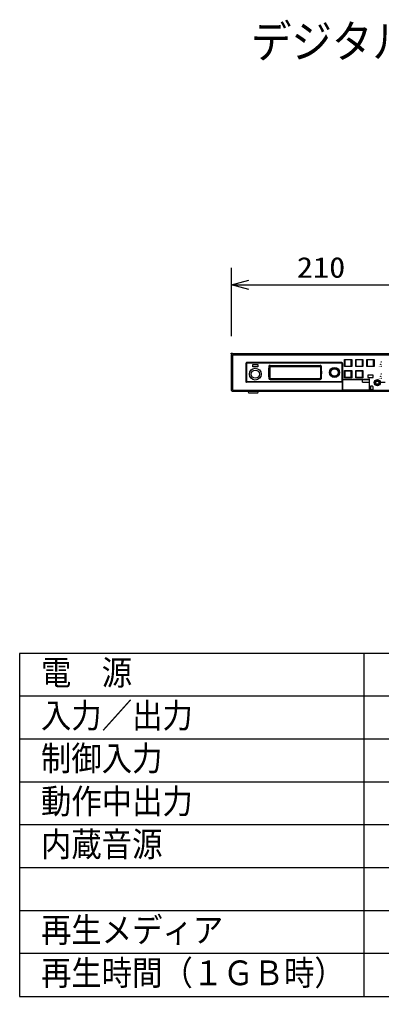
# Model space of a CAD drawing. Units: millimetres, scale not verified. Extents: x -63 to 63, y -57 to 57.
# Drawn here: x -62.5 to -20.3, y -56.5 to 57.4 of the extents above; entities that cross this region are included whole.
import ezdxf
from ezdxf.enums import TextEntityAlignment as Align

# ---------------------------------------------------------------- set-up
doc = ezdxf.new("R2010")
doc.units = ezdxf.units.MM
doc.header["$LTSCALE"] = 0.190236
doc.header["$PDMODE"] = 32
doc.header["$PDSIZE"] = 0.0951
for name, color, linetype in [('0-1_WAKU', 1, 'Continuous'), ('0-2_MOJI1', 2, 'Continuous'), ('0-3_GAIKEI', 1, 'Continuous'), ('0-4_SUNPO', 3, 'Continuous'), ('0-5_DEFPOINTS', 7, 'Continuous')]:
    doc.layers.add(name, color=color, linetype=linetype)
doc.styles.add('ＭＳ ゴシック', font='')
doc.styles.get('ＭＳ ゴシック').set_extended_font_data('MS Gothic')

# ---------------------------------------------------------------- blocks, each defined once
blk = doc.blocks.new('_OPEN30')
at = {"layer": '0-5_DEFPOINTS'}
blk.add_line((0, 0), (-1, 0), dxfattribs=at)
blk.add_lwpolyline([(-1, 0.26795), (0, 0), (-1, -0.26795)], dxfattribs=at)

msp = doc.modelspace()

# ---------------------------------------------------------------- linework, layer by layer
at = {"layer": '0-1_WAKU', "color": 4}
for p, q in [((-62.5001, -16.5), (-62.5001, -56.5001)), ((62.5001, -16.5), (-62.5001, -16.5)), ((-22.2945, -56.5001), (-22.2945, -16.5)), ((-62.5001, -56.5001), (62.5001, -56.5001))]:
    msp.add_line(p, q, dxfattribs=at)
at = {"layer": '0-1_WAKU'}
for p, q in [((62.5001, -21.5), (-62.5001, -21.5)), ((62.5001, -26.5), (-62.5001, -26.5)), ((62.5001, -31.5001), (-62.5001, -31.5001)), ((62.5001, -36.5001), (-62.5001, -36.5001)), ((62.5001, -41.5001), (-62.5001, -41.5001)), ((62.5001, -46.5001), (-62.5001, -46.5001)), ((62.5001, -51.5001), (-62.5001, -51.5001))]:
    msp.add_line(p, q, dxfattribs=at)
at = {"layer": '0-3_GAIKEI', "color": 7}
for p, q in [((-37.7581, 14.1471), (-37.7581, 18.3472)), ((-37.6681, 18.4471), (-16.848, 18.4471)), ((-37.6581, 14.0471), (-16.858, 14.0471)), ((-35.8539, 14.0471), (-35.7658, 13.8356)), ((-34.7781, 13.8171), (-35.7381, 13.8171)), ((-34.6622, 14.0471), (-34.7504, 13.8356))]:
    msp.add_line(p, q, dxfattribs=at)
at = {"layer": '0-3_GAIKEI'}
for p, q in [((-37.6091, 18.2982), (-16.907, 18.2982)), ((-37.6091, 14.1961), (-37.6091, 18.2982)), ((-36.1059, 17.2921), (-36.1059, 15.227)), ((-36.0328, 17.2987), (-36.0328, 15.1956)), ((-24.9129, 17.3292), (-36.0033, 17.3292)), ((-24.913, 17.3949), (-36.0031, 17.3949)), ((-24.8833, 17.2987), (-24.8833, 15.1956)), ((-24.8102, 17.2921), (-24.8102, 15.4612)), ((-24.5711, 17.7602), (-23.745, 17.7602)), ((-24.5711, 16.9341), (-24.5711, 17.7602)), ((-23.8001, 17.705), (-24.5159, 17.705)), ((-24.5159, 16.9892), (-24.5159, 17.705)), ((-23.8001, 16.9892), (-23.8001, 17.705)), ((-23.745, 17.7602), (-23.745, 16.9341)), ((-23.2159, 16.9892), (-23.2159, 17.705)), ((-22.5001, 17.705), (-23.2159, 17.705)), ((-22.5001, 16.9892), (-22.5001, 17.705)), ((-22.445, 17.7602), (-22.445, 16.9341)), ((-21.9711, 17.7602), (-21.145, 17.7602)), ((-21.9711, 16.9341), (-21.9711, 17.7602)), ((-21.2001, 17.705), (-21.9159, 17.705)), ((-21.9159, 16.9892), (-21.9159, 17.705)), ((-21.2001, 16.9892), (-21.2001, 17.705)), ((-21.145, 17.7602), (-21.145, 16.9341)), ((-33.3081, 16.8705), (-33.3081, 15.6237)), ((-33.2773, 17.0694), (-27.4389, 17.0694)), ((-33.2215, 16.9571), (-27.4947, 16.9571)), ((-27.408, 16.8705), (-27.408, 15.6237)), ((-23.745, 16.9341), (-24.5711, 16.9341)), ((-24.5159, 16.9892), (-23.8001, 16.9892)), ((-24.5159, 15.6892), (-24.5159, 16.405)), ((-23.8001, 16.405), (-24.5159, 16.405)), ((-23.8001, 15.6892), (-23.8001, 16.405)), ((-23.745, 16.4602), (-23.745, 15.6341)), ((-22.445, 16.9341), (-23.2711, 16.9341)), ((-23.2711, 16.4602), (-22.445, 16.4602)), ((-23.2711, 15.6341), (-23.2711, 16.4602)), ((-23.2159, 16.9892), (-22.5001, 16.9892)), ((-22.5001, 16.405), (-23.2159, 16.405)), ((-23.2159, 15.6892), (-23.2159, 16.405)), ((-22.5001, 15.6892), (-22.5001, 16.405)), ((-22.445, 16.4602), (-22.445, 15.6341)), ((-21.145, 16.9341), (-21.9711, 16.9341)), ((-21.9159, 16.9892), (-21.2001, 16.9892)), ((-24.9129, 15.165), (-36.0033, 15.165)), ((-24.8379, 15.0993), (-36.0031, 15.0993)), ((-33.2773, 15.4249), (-27.4389, 15.4249)), ((-33.2215, 15.5371), (-27.4947, 15.5371)), ((-24.8379, 15.0993), (-24.8365, 15.1021)), ((-24.8379, 15.0993), (-24.8379, 14.1961)), ((-24.8365, 15.4612), (-21.7281, 15.4612)), ((-24.8365, 15.4612), (-24.8365, 15.1021)), ((-24.808, 14.2024), (-24.808, 15.3771)), ((-24.758, 15.4271), (-21.708, 15.4271)), ((-23.745, 15.6341), (-24.5711, 15.6341)), ((-24.5159, 15.6892), (-23.8001, 15.6892)), ((-22.445, 15.6341), (-23.2711, 15.6341)), ((-23.2159, 15.6892), (-22.5001, 15.6892)), ((-22.5012, 15.1271), (-22.5012, 15.3771)), ((-22.5012, 15.1271), (-21.708, 15.1271)), ((-21.2637, 15.9415), (-21.8524, 15.9415)), ((-21.8524, 15.9415), (-21.8524, 15.6528)), ((-21.8524, 15.6528), (-21.2637, 15.6528)), ((-21.708, 15.4271), (-21.708, 14.0471)), ((-21.6581, 14.1961), (-21.6581, 15.3912)), ((-21.2637, 15.6528), (-21.2637, 15.9415)), ((-19.858, 15.0571), (-20.508, 15.0571)), ((-37.6091, 14.1961), (-24.8379, 14.1961)), ((-24.808, 14.2024), (-21.708, 14.2024)), ((-21.6581, 14.1961), (-16.907, 14.1961)), ((-21.5422, 14.6571), (-21.5422, 14.2571)), ((-21.3422, 14.6571), (-21.5422, 14.6571)), ((-21.5422, 14.2571), (-21.2422, 14.2571)), ((-21.3422, 14.6571), (-21.2422, 14.5571)), ((-21.2422, 14.2571), (-21.2422, 14.5571))]:
    msp.add_line(p, q, dxfattribs=at)
msp.add_lwpolyline([(-35.2994, 17.1871), (-34.7161, 17.1871), (-34.7161, 16.9059), (-35.2994, 16.9059)], close=True, dxfattribs=at)
for points in [[(-23.2711, 16.9341), (-23.2711, 17.7602), (-22.445, 17.7602)], [(-24.5711, 15.6341), (-24.5711, 16.4602), (-23.745, 16.4602)], [(-22.5012, 15.3771), (-22.5011, 15.3776), (-22.5011, 15.3781), (-22.5011, 15.3785), (-22.5011, 15.379), (-22.5011, 15.3794), (-22.501, 15.3799), (-22.501, 15.3804), (-22.501, 15.3808), (-22.5009, 15.3813), (-22.5009, 15.3817), (-22.5009, 15.3822), (-22.5008, 15.3826), (-22.5008, 15.3831), (-22.5007, 15.3836), (-22.5007, 15.384), (-22.5006, 15.3845), (-22.5005, 15.3849), (-22.5005, 15.3854), (-22.5004, 15.3858), (-22.5003, 15.3863), (-22.5002, 15.3867), (-22.5002, 15.3872), (-22.5001, 15.3876), (-22.5, 15.3881), (-22.4999, 15.3885), (-22.4997, 15.389), (-22.4996, 15.3894), (-22.4995, 15.3899), (-22.4994, 15.3903), (-22.4993, 15.3908), (-22.4991, 15.3912), (-22.499, 15.3916), (-22.4989, 15.3921), (-22.4987, 15.3925), (-22.4986, 15.393), (-22.4984, 15.3934), (-22.4983, 15.3938), (-22.4981, 15.3943), (-22.498, 15.3947)], [(-22.498, 15.3947), (-22.4978, 15.3951), (-22.4976, 15.3956), (-22.4975, 15.396), (-22.4973, 15.3964), (-22.4971, 15.3968), (-22.4969, 15.3973), (-22.4968, 15.3977), (-22.4966, 15.3981), (-22.4964, 15.3985), (-22.4962, 15.3989), (-22.496, 15.3993), (-22.4958, 15.3997), (-22.4955, 15.4001), (-22.4953, 15.4006), (-22.4951, 15.401), (-22.4949, 15.4014), (-22.4946, 15.4017), (-22.4944, 15.4021), (-22.4942, 15.4025), (-22.4939, 15.4029), (-22.4937, 15.4033), (-22.4934, 15.4037), (-22.4932, 15.4041), (-22.4929, 15.4045), (-22.4927, 15.4049), (-22.4924, 15.4052), (-22.4922, 15.4056), (-22.4919, 15.406), (-22.4916, 15.4064), (-22.4914, 15.4068), (-22.4911, 15.4071)], [(-22.4821, 15.4165), (-22.4824, 15.4163), (-22.4827, 15.416), (-22.483, 15.4157), (-22.4834, 15.4155), (-22.4837, 15.4152), (-22.484, 15.415), (-22.4843, 15.4147), (-22.4846, 15.4144), (-22.4849, 15.4141), (-22.4852, 15.4139), (-22.4855, 15.4136), (-22.4858, 15.4133), (-22.4861, 15.413), (-22.4863, 15.4127), (-22.4866, 15.4124), (-22.4869, 15.4121), (-22.4872, 15.4118), (-22.4875, 15.4115), (-22.4877, 15.4112), (-22.488, 15.4109), (-22.4883, 15.4106), (-22.4885, 15.4103), (-22.4888, 15.41), (-22.4891, 15.4097), (-22.4893, 15.4094), (-22.4896, 15.4091), (-22.4898, 15.4087), (-22.4901, 15.4084), (-22.4904, 15.4081), (-22.4906, 15.4078), (-22.4909, 15.4075), (-22.4911, 15.4071)], [(-22.4683, 15.4244), (-22.4687, 15.4242), (-22.4691, 15.4241), (-22.4695, 15.4239), (-22.4698, 15.4238), (-22.4702, 15.4236), (-22.4706, 15.4235), (-22.471, 15.4233), (-22.4713, 15.4231), (-22.4717, 15.423), (-22.4721, 15.4228), (-22.4725, 15.4226), (-22.4728, 15.4224), (-22.4732, 15.4223), (-22.4736, 15.4221), (-22.4739, 15.4219), (-22.4743, 15.4217), (-22.4746, 15.4215), (-22.475, 15.4213), (-22.4754, 15.4211), (-22.4757, 15.4209), (-22.4761, 15.4207), (-22.4764, 15.4205), (-22.4768, 15.4203), (-22.4771, 15.4201), (-22.4775, 15.4199), (-22.4778, 15.4196), (-22.4781, 15.4194), (-22.4785, 15.4192), (-22.4788, 15.419), (-22.4791, 15.4187), (-22.4795, 15.4185), (-22.4798, 15.4183), (-22.4801, 15.418), (-22.4805, 15.4178), (-22.4808, 15.4175), (-22.4811, 15.4173), (-22.4814, 15.417), (-22.4818, 15.4168), (-22.4821, 15.4165)], [(-22.4527, 15.4271), (-22.4531, 15.4271), (-22.4535, 15.4271), (-22.4539, 15.4271), (-22.4544, 15.4271), (-22.4548, 15.4271), (-22.4552, 15.427), (-22.4556, 15.427), (-22.456, 15.427), (-22.4564, 15.427), (-22.4568, 15.4269), (-22.4572, 15.4269), (-22.4576, 15.4269), (-22.458, 15.4268), (-22.4584, 15.4268), (-22.4588, 15.4267), (-22.4592, 15.4267), (-22.4596, 15.4266), (-22.46, 15.4266), (-22.4604, 15.4265), (-22.4608, 15.4264), (-22.4612, 15.4264), (-22.4617, 15.4263), (-22.4621, 15.4262), (-22.4624, 15.4261), (-22.4628, 15.426), (-22.4632, 15.4259), (-22.4636, 15.4258), (-22.464, 15.4257), (-22.4644, 15.4256), (-22.4648, 15.4255), (-22.4652, 15.4254), (-22.4656, 15.4253), (-22.466, 15.4252), (-22.4664, 15.425), (-22.4668, 15.4249), (-22.4672, 15.4248), (-22.4675, 15.4246), (-22.4679, 15.4245), (-22.4683, 15.4244)], [(-21.7191, 15.4606), (-21.7197, 15.4607), (-21.7204, 15.4607), (-21.721, 15.4608), (-21.7217, 15.4608), (-21.7223, 15.4609), (-21.723, 15.4609), (-21.7236, 15.461), (-21.7243, 15.461), (-21.7249, 15.461), (-21.7256, 15.4611), (-21.7262, 15.4611), (-21.7268, 15.4611), (-21.7275, 15.4611), (-21.7281, 15.4612)], [(-21.6952, 15.4529), (-21.6958, 15.4532), (-21.6964, 15.4535), (-21.6969, 15.4538), (-21.6975, 15.4541), (-21.6981, 15.4544), (-21.6987, 15.4546), (-21.6993, 15.4549), (-21.6999, 15.4552), (-21.7005, 15.4554), (-21.7011, 15.4557), (-21.7017, 15.4559), (-21.7023, 15.4562), (-21.7029, 15.4564), (-21.7035, 15.4566), (-21.7041, 15.4569), (-21.7047, 15.4571), (-21.7053, 15.4573), (-21.7059, 15.4575), (-21.7065, 15.4577), (-21.7071, 15.4579), (-21.7077, 15.4581), (-21.7084, 15.4583), (-21.709, 15.4585), (-21.7096, 15.4587), (-21.7102, 15.4588), (-21.7109, 15.459), (-21.7115, 15.4592), (-21.7121, 15.4593), (-21.7127, 15.4595), (-21.7134, 15.4596), (-21.714, 15.4598), (-21.7146, 15.4599), (-21.7153, 15.46), (-21.7159, 15.4601), (-21.7165, 15.4602), (-21.7172, 15.4603), (-21.7178, 15.4604), (-21.7185, 15.4605), (-21.7191, 15.4606)], [(-21.6756, 15.4374), (-21.676, 15.4378), (-21.6764, 15.4383), (-21.6769, 15.4388), (-21.6773, 15.4393), (-21.6777, 15.4397), (-21.6782, 15.4402), (-21.6786, 15.4407), (-21.6791, 15.4411), (-21.6796, 15.4416), (-21.68, 15.442), (-21.6805, 15.4425), (-21.681, 15.4429), (-21.6815, 15.4433), (-21.682, 15.4438), (-21.6824, 15.4442), (-21.6829, 15.4446), (-21.6834, 15.445), (-21.6839, 15.4454), (-21.6844, 15.4458), (-21.6849, 15.4462), (-21.6854, 15.4466), (-21.686, 15.447), (-21.6865, 15.4474), (-21.687, 15.4478), (-21.6875, 15.4482), (-21.688, 15.4485), (-21.6886, 15.4489), (-21.6891, 15.4493), (-21.6897, 15.4496), (-21.6902, 15.45), (-21.6907, 15.4503), (-21.6913, 15.4507), (-21.6918, 15.451), (-21.6924, 15.4514), (-21.693, 15.4517), (-21.6935, 15.452), (-21.6941, 15.4523), (-21.6946, 15.4526), (-21.6952, 15.4529)], [(-21.6627, 15.4158), (-21.6629, 15.4164), (-21.6631, 15.417), (-21.6634, 15.4176), (-21.6636, 15.4182), (-21.6639, 15.4188), (-21.6641, 15.4194), (-21.6644, 15.42), (-21.6647, 15.4206), (-21.6649, 15.4212), (-21.6652, 15.4218), (-21.6655, 15.4224), (-21.6658, 15.4229), (-21.6661, 15.4235), (-21.6664, 15.4241), (-21.6667, 15.4247), (-21.667, 15.4252), (-21.6673, 15.4258), (-21.6676, 15.4264), (-21.668, 15.4269), (-21.6683, 15.4275), (-21.6686, 15.428), (-21.669, 15.4286), (-21.6693, 15.4291), (-21.6697, 15.4297), (-21.67, 15.4302), (-21.6704, 15.4307), (-21.6708, 15.4313), (-21.6711, 15.4318), (-21.6715, 15.4323), (-21.6719, 15.4328), (-21.6723, 15.4334), (-21.6727, 15.4339), (-21.6731, 15.4344), (-21.6735, 15.4349), (-21.6739, 15.4354), (-21.6743, 15.4359), (-21.6747, 15.4364), (-21.6751, 15.4369), (-21.6756, 15.4374)], [(-21.6581, 15.3912), (-21.6582, 15.3918), (-21.6582, 15.3925), (-21.6582, 15.3931), (-21.6583, 15.3938), (-21.6583, 15.3944), (-21.6583, 15.395), (-21.6583, 15.3957), (-21.6584, 15.3963), (-21.6584, 15.397), (-21.6585, 15.3976), (-21.6585, 15.3983), (-21.6586, 15.3989), (-21.6586, 15.3996), (-21.6587, 15.4002), (-21.6588, 15.4008), (-21.6589, 15.4015), (-21.659, 15.4021), (-21.6591, 15.4028), (-21.6592, 15.4034), (-21.6593, 15.404), (-21.6594, 15.4047), (-21.6595, 15.4053), (-21.6597, 15.4059), (-21.6598, 15.4066), (-21.66, 15.4072), (-21.6601, 15.4078), (-21.6603, 15.4085), (-21.6605, 15.4091), (-21.6606, 15.4097), (-21.6608, 15.4103), (-21.661, 15.4109), (-21.6612, 15.4116), (-21.6614, 15.4122), (-21.6616, 15.4128), (-21.6618, 15.4134), (-21.662, 15.414), (-21.6622, 15.4146), (-21.6624, 15.4152), (-21.6627, 15.4158)]]:
    msp.add_lwpolyline(points, dxfattribs=at)
for centre, radius in [((-20.3665, 17.1971), 0.0166), ((-20.2983, 17.4514), 0.0166), ((-34.9981, 16.0471), 0.6862), ((-34.9981, 16.0471), 0.4825), ((-25.758, 16.2471), 0.5882), ((-25.758, 16.2471), 0.5268), ((-25.758, 16.2471), 0.4311), ((-20.2983, 16.9429), 0.0166), ((-20.2983, 16.0514), 0.0166), ((-20.758, 15.0571), 0.3637), ((-20.758, 15.0571), 0.3), ((-20.758, 15.0571), 0.18), ((-20.3665, 15.7971), 0.0166), ((-20.2983, 15.5429), 0.0166)]:
    msp.add_circle(centre, radius, dxfattribs=at)
at = {"layer": '0-3_GAIKEI', "color": 7}
for centre, radius, start, end in [((-37.6572, 18.3469), 0.1008, 96.16575, 179.8251), ((-37.6581, 14.1471), 0.0999, 179.98659, 270.01341), ((-35.7381, 13.8471), 0.03, 202.61986, 270), ((-34.7781, 13.8471), 0.03, 270, 337.38014)]:
    msp.add_arc(centre, radius, start, end, dxfattribs=at)
at = {"layer": '0-3_GAIKEI'}
for centre, radius, start, end in [((-36.0031, 17.2921), 0.1028, 90.00022, 179.99991), ((-36.003, 17.2994), 0.0298, 90.41011, 181.42961), ((-24.913, 17.2921), 0.1028, 0.00009, 89.99978), ((-24.9131, 17.2994), 0.0298, 358.57039, 89.58989), ((-28.0262, 16.2471), 5.4436, 172.53718, 187.46282), ((-33.2864, 16.9304), 0.1393, 86.22236, 170.17694), ((-33.2253, 16.8744), 0.0829, 87.35647, 182.64353), ((-27.4908, 16.8744), 0.0829, 357.35647, 92.64353), ((-27.4297, 16.9304), 0.1393, 9.82306, 93.77764), ((-32.6899, 16.2471), 5.4436, 352.53718, 7.46282), ((-36.0016, 15.2058), 0.1065, 168.49612, 269.19014), ((-36.003, 15.1949), 0.0298, 178.57039, 269.58989), ((-33.2864, 15.5639), 0.1393, 189.82199, 273.77871), ((-33.2253, 15.6199), 0.0829, 177.35647, 272.64353), ((-27.4908, 15.6199), 0.0829, 267.35647, 2.64353), ((-27.4297, 15.5639), 0.1393, 266.22129, 350.17801), ((-24.9131, 15.1949), 0.0298, 270.41011, 1.42961), ((-24.758, 15.3771), 0.05, 90, 180)]:
    msp.add_arc(centre, radius, start, end, dxfattribs=at)
at = {"layer": '0-4_SUNPO'}
for p, q in [((-37.7581, 20.4596), (-37.7581, 28.4597)), ((-35.7581, 26.4597), (-18.758, 26.4597))]:
    msp.add_line(p, q, dxfattribs=at)
at = {"layer": '0-5_DEFPOINTS'}
msp.add_point((-37.7581, 18.4596), dxfattribs=at)

# ---------------------------------------------------------------- block references
at = {"layer": '0-4_SUNPO', "xscale": 2, "yscale": 2, "rotation": 180}
msp.add_blockref('_OPEN30', (-37.7581, 26.4597), dxfattribs=at)

# ---------------------------------------------------------------- texts
at = {"layer": '0-2_MOJI1', "style": 'ＭＳ ゴシック', "width": 0.9}
for s, height, p in [('デジタルＩＣプレーヤー', 3.848, (-35.5001, 51.7599)), ('電\u3000源', 2.887, (-60.0001, -21.0552)), ('入力／出力', 2.887, (-60.0003, -26.0552)), ('制御入力', 2.887, (-60.0002, -31.0552)), ('動作中出力', 2.887, (-60.0002, -36.0552)), ('内蔵音源', 2.887, (-60.0003, -41.0552)), ('再生メディア', 2.887, (-60.0003, -51.0552)), ('再生時間（１ＧＢ時）', 2.887, (-60.0003, -56.0552))]:
    msp.add_text(s, height=height, dxfattribs=at).set_placement(p, align=Align.BOTTOM_LEFT)
at = {"layer": '0-3_GAIKEI', "style": 'ＭＳ ゴシック', "width": 1.35}
for p in [(-20.6751, 16.7679), (-20.6751, 15.3678)]:
    msp.add_text('-', height=0.2887, dxfattribs=at).set_placement(p, align=Align.BOTTOM_LEFT)
at = {"layer": '0-4_SUNPO', "style": 'ＭＳ ゴシック', "width": 1.15}
msp.add_text('210', height=2.406, dxfattribs=at).set_placement((-30.1452, 26.5692), align=Align.BOTTOM_LEFT)

doc.saveas('drawing.dxf')
